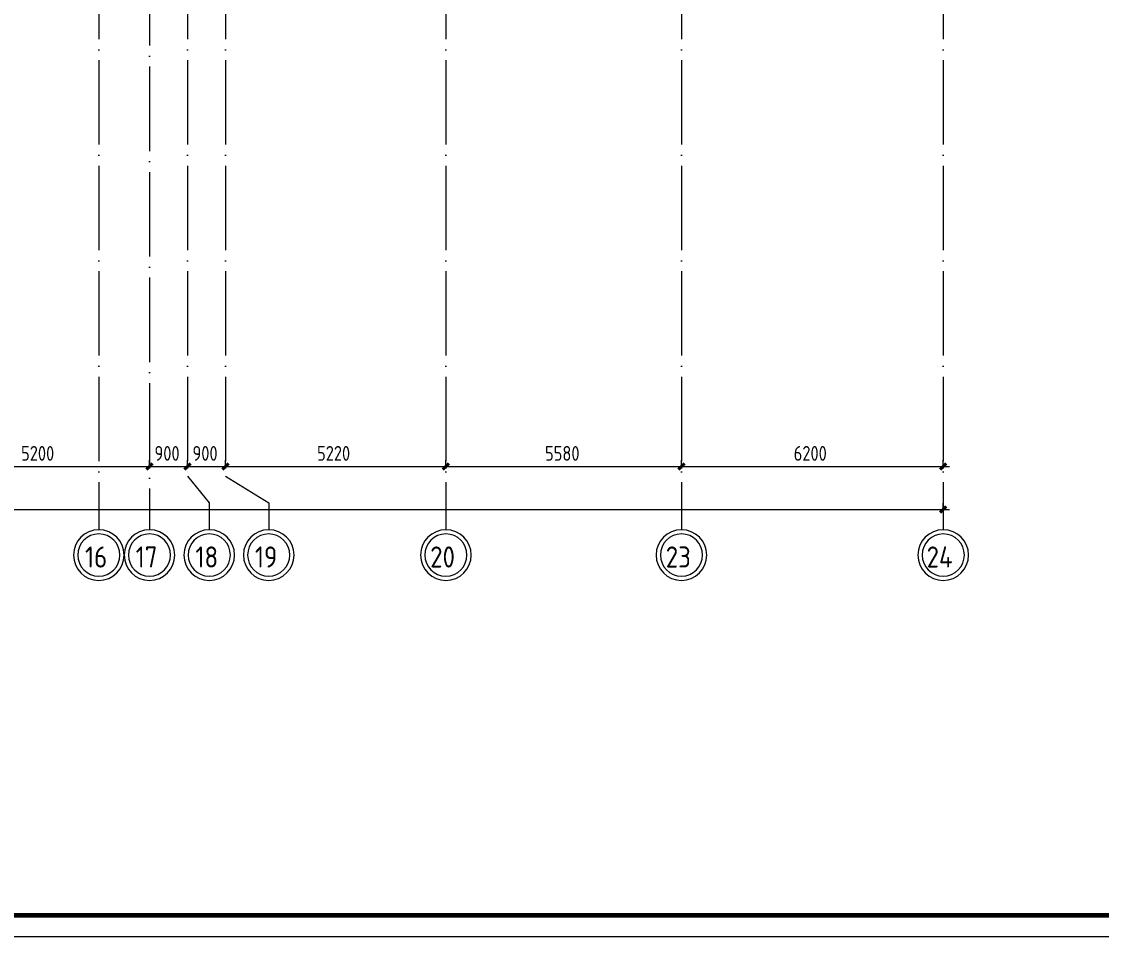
# Model space of a CAD drawing. Header units: millimetres. Extents: x -259809 to 472825, y -397243 to 31861.
# Drawn here: x -19685 to 5891, y -396095 to -374417 of the extents above; entities that cross this region are included whole.
import ezdxf

# ---------------------------------------------------------------- set-up
doc = ezdxf.new("R2010")
doc.units = ezdxf.units.MM
doc.linetypes.add('ADSK_Линия сетки', pattern=[25, 20, -2.5, 0, -2.5])
for name, color, linetype, lineweight in [('Оси', 252, 'Continuous', 9), ('ОФ_рамка', 8, 'Continuous', 60), ('Размеры', 7, 'Continuous', 9)]:
    doc.layers.add(name, color=color, linetype=linetype, lineweight=lineweight)
doc.styles.add('GOST Common_2', font='', dxfattribs={"width": 0.9, "height": 250})
doc.styles.add('GOST Common_4', font='', dxfattribs={"height": 7})
doc.styles.get('GOST Common_2').set_extended_font_data('GOST type B')
doc.styles.get('GOST Common_4').set_extended_font_data('GOST 2.304 type A')

# ---------------------------------------------------------------- blocks, each defined once
blk = doc.blocks.new('А0')
at = {"layer": 'ОФ_рамка', "color": 0, "linetype": 'Continuous', "ltscale": 100}
blk.add_lwpolyline([(224168, -393217), (340568, -393217)], dxfattribs=at)
at = {"layer": 'ОФ_рамка', "color": 0, "linetype": 'Continuous', "lineweight": 5, "ltscale": 100}
blk.add_lwpolyline([(222168, -393717), (341068, -393717)], dxfattribs=at)
blk = doc.blocks.new('1 этаж')
at = {"layer": 'Оси', "color": 251, "linetype": 'ADSK_Линия сетки', "ltscale": 100, "true_color": 0x636466}
for p, q in [((-16656, 32205), (-16656, -33771)), ((-17856, -2645), (-17856, -33771)), ((-15756, -2645), (-15756, -32501)), ((-14856, -2645), (-14856, -32501)), ((-9636, -2645), (-9636, -33771)), ((-4056, -2645), (-4056, -33771)), ((2144, -2645), (2144, -33771))]:
    blk.add_line(p, q, dxfattribs=at)
at = {"layer": 'Оси', "color": 251, "ltscale": 100, "true_color": 0x636466}
for p, q in [((-15756, -32501), (-15241, -33136)), ((-14856, -32501), (-13832, -33136)), ((-15241, -33136), (-15241, -33771)), ((-13832, -33136), (-13832, -33771))]:
    blk.add_line(p, q, dxfattribs=at)
at = {"layer": 'Оси', "color": 251, "lineweight": 20, "true_color": 0x636466}
for centre, radius, start, end in [((-17856, -34371), 600, 0, 180), ((-17856, -34371), 500, 0, 180), ((-16656, -34371), 600, 0, 180), ((-16656, -34371), 500, 0, 180), ((-15241, -34371), 600, 0, 180), ((-15241, -34371), 500, 0, 180), ((-13832, -34371), 600, 0, 180), ((-13832, -34371), 500, 0, 180), ((-9636, -34371), 600, 0, 180), ((-9636, -34371), 500, 0, 180), ((-4056, -34371), 600, 0, 180), ((-4056, -34371), 500, 0, 180), ((2144, -34371), 600, 0, 180), ((2144, -34371), 500, 0, 180), ((-17856, -34371), 600, 180, 0), ((-17856, -34371), 500, 180, 0), ((-16656, -34371), 600, 180, 0), ((-16656, -34371), 500, 180, 0), ((-15241, -34371), 600, 180, 0), ((-15241, -34371), 500, 180, 0), ((-13832, -34371), 600, 180, 0), ((-13832, -34371), 500, 180, 0), ((-9636, -34371), 600, 180, 0), ((-9636, -34371), 500, 180, 0), ((-4056, -34371), 600, 180, 0), ((-4056, -34371), 500, 180, 0), ((2144, -34371), 600, 180, 0), ((2144, -34371), 500, 180, 0)]:
    blk.add_arc(centre, radius, start, end, dxfattribs=at)
at = {"layer": 'Размеры', "color": 251, "lineweight": 20, "true_color": 0x636466}
for p, q in [((-16656, -32274), (-16656, -32124)), ((-16656, -32274), (-16656, -32124)), ((-15756, -32274), (-15756, -32124)), ((-15756, -32274), (-15756, -32124)), ((-14856, -32274), (-14856, -32124)), ((-14856, -32274), (-14856, -32124)), ((-9636, -32274), (-9636, -32124)), ((-9636, -32274), (-9636, -32124)), ((-4056, -32274), (-4056, -32124)), ((-4056, -32274), (-4056, -32124)), ((2144, -32274), (2144, -32124)), ((-21856, -32274), (-16656, -32274)), ((-16656, -32274), (-16656, -32324)), ((-16656, -32274), (-15756, -32274)), ((-16656, -32274), (-16656, -32324)), ((-15756, -32274), (-15756, -32324)), ((-15756, -32274), (-14856, -32274)), ((-15756, -32274), (-15756, -32324)), ((-14856, -32274), (-14856, -32324)), ((-14856, -32274), (-9636, -32274)), ((-14856, -32274), (-14856, -32324)), ((-9636, -32274), (-9636, -32324)), ((-9636, -32274), (-4056, -32274)), ((-9636, -32274), (-9636, -32324)), ((-4056, -32274), (-4056, -32324)), ((-4056, -32274), (2294, -32274)), ((-4056, -32274), (-4056, -32324)), ((2144, -32274), (2144, -32324)), ((2144, -33292), (2144, -33142)), ((-65606, -33292), (2294, -33292)), ((2144, -33292), (2144, -33342))]:
    blk.add_line(p, q, dxfattribs=at)
at = {"layer": 'Размеры', "color": 251, "lineweight": 40, "true_color": 0x636466}
for p, q in [((-16656, -32274), (-16585, -32203)), ((-16656, -32274), (-16585, -32203)), ((-15756, -32274), (-15685, -32203)), ((-15756, -32274), (-15685, -32203)), ((-14856, -32274), (-14785, -32203)), ((-14856, -32274), (-14785, -32203)), ((-9636, -32274), (-9565, -32203)), ((-9636, -32274), (-9565, -32203)), ((-4056, -32274), (-3985, -32203)), ((-4056, -32274), (-3985, -32203)), ((2144, -32274), (2215, -32203)), ((-16656, -32274), (-16727, -32345)), ((-16656, -32274), (-16727, -32345)), ((-15756, -32274), (-15827, -32345)), ((-15756, -32274), (-15827, -32345)), ((-14856, -32274), (-14927, -32345)), ((-14856, -32274), (-14927, -32345)), ((-9636, -32274), (-9707, -32345)), ((-9636, -32274), (-9707, -32345)), ((-4056, -32274), (-4127, -32345)), ((-4056, -32274), (-4127, -32345)), ((2144, -32274), (2073, -32345)), ((2144, -33292), (2215, -33222)), ((2144, -33292), (2073, -33363))]:
    blk.add_line(p, q, dxfattribs=at)
at = {"layer": 'Оси', "color": 251, "true_color": 0x636466, "style": 'GOST Common_2', "width": 0.9}
for s, p in [('16', (-18183, -34667)), ('17', (-16983, -34667)), ('18', (-15568, -34667)), ('19', (-14159, -34667)), ('20', (-10008, -34667)), ('23', (-4428, -34667)), ('24', (1751, -34667))]:
    blk.add_text(s, height=500, dxfattribs=at).set_placement(p)
at = {"layer": 'Размеры', "color": 251, "lineweight": 20, "true_color": 0x636466, "char_height": 350, "attachment_point": 1, "line_spacing_factor": 1.022761, "style": 'GOST Common_4'}
for s, insert, width in [('5200', (-19697, -31787), 1059.58), ('900', (-16537, -31787), 794.69), ('900', (-15637, -31787), 794.69), ('5220', (-12687, -31787), 1059.58), ('5580', (-7287, -31787), 1059.58), ('6200', (-1397, -31787), 1059.58)]:
    blk.add_mtext(s, dxfattribs=dict(at, insert=insert, width=width))

msp = doc.modelspace()

# ---------------------------------------------------------------- block references
msp.add_blockref('1 этаж', (0, -352687))
at = {"layer": 'ОФ_рамка', "color": 0, "lineweight": -2}
msp.add_blockref('А0', (-309602, -2378), dxfattribs=at)

doc.saveas('drawing.dxf')
